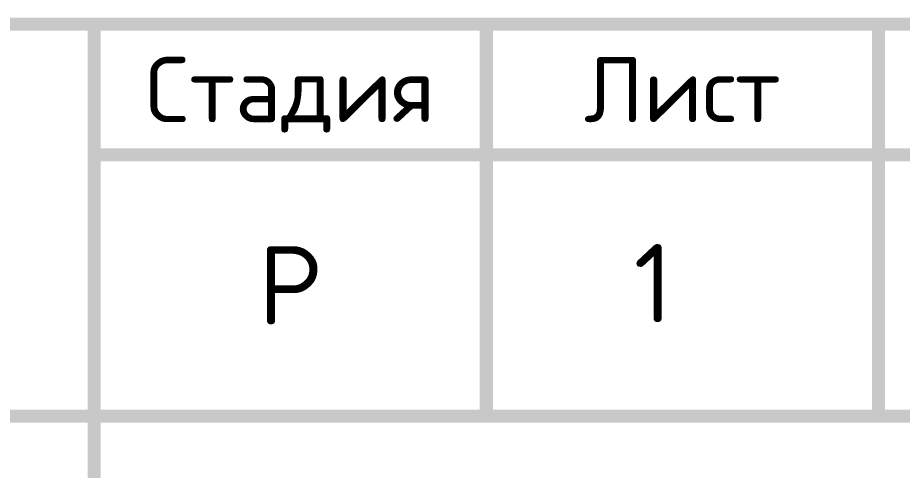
# Model space of a CAD drawing. Header units: millimetres. Extents: x -112426 to 8831, y 1218 to 38707.
# Drawn here: x 1647.25 to 1681.09, y 1419.71 to 1437.04 of the extents above; entities that cross this region are included whole.
import ezdxf
from ezdxf.enums import TextEntityAlignment as Align

# ---------------------------------------------------------------- set-up
doc = ezdxf.new("R2010")
doc.units = ezdxf.units.MM
doc.layers.add('Размеры на чертеже', color=250, linetype='Continuous', lineweight=25)
doc.styles.add('-ISOCPEUR-', font='isocpeur.ttf')
doc.styles.get("Standard").update_dxf_attribs({"font": 'arial.ttf'})

# ---------------------------------------------------------------- blocks, each defined once
blk = doc.blocks.new('*U168')
at = {"const_width": 0.5}
for points in [[(230, -262), (415, -262)], [(365, -262), (365, -292)], [(380, -262), (380, -277)], [(395, -262), (395, -277)], [(365, -267), (415, -267)], [(295, -277), (415, -277)]]:
    blk.add_lwpolyline(points, dxfattribs=at)
at = {"style": '-ISOCPEUR-'}
for s, height, p in [('Стадия', 2.5, (372.5, -264.5)), ('Лист', 2.5, (387.5, -264.5)), ('Р', 3, (372.5, -272))]:
    blk.add_text(s, height=height, dxfattribs=at).set_placement(p, align=Align.MIDDLE_CENTER)
blk.add_attdef('РАЗРАБОТАЛ', text='', height=2.5, dxfattribs=at).set_placement((250.501, -264.224), align=Align.MIDDLE_LEFT)
at = {"style": '-ISOCPEUR-', "flags": 8}
for tag, height, p in [('ДАТА', 2.5, (290.074, -264.402)), ('ДАТА1', 2.5, (290.074, -269.402)), ('ЛИСТ', 3, (386.388, -271.915)), ('ЛИСТОВ', 3, (403.888, -271.915)), ('ФОРМАТ', 3, (380.972, -294.745))]:
    blk.add_attdef(tag, text='', height=height, dxfattribs=at).set_placement(p, align=Align.MIDDLE_CENTER)
at = {"style": '-ISOCPEUR-'}
blk.add_attdef('ПРОВЕРИЛ', (250.749, -270.729), '', height=2.5, dxfattribs=at)
at = {"lineweight": 30, "flags": 104}
blk.add_attdef('ИМЯ_ЧЕРТЕЖА', text='', height=3, dxfattribs=at).set_placement((333.627, -284.125), align=Align.MIDDLE_CENTER)

msp = doc.modelspace()

# ---------------------------------------------------------------- block references
at = {"layer": 'Размеры на чертеже', "lineweight": 90}
ref = msp.add_blockref('*U168', (1285.179, 1698.791), dxfattribs=at)
ref.add_attrib('ЛИСТ', '1', dxfattribs={"layer": '0', "height": 3, "style": '-ISOCPEUR-', "flags": 8}).set_placement((1671.567, 1426.876), align=Align.MIDDLE_CENTER)

doc.saveas('drawing.dxf')
